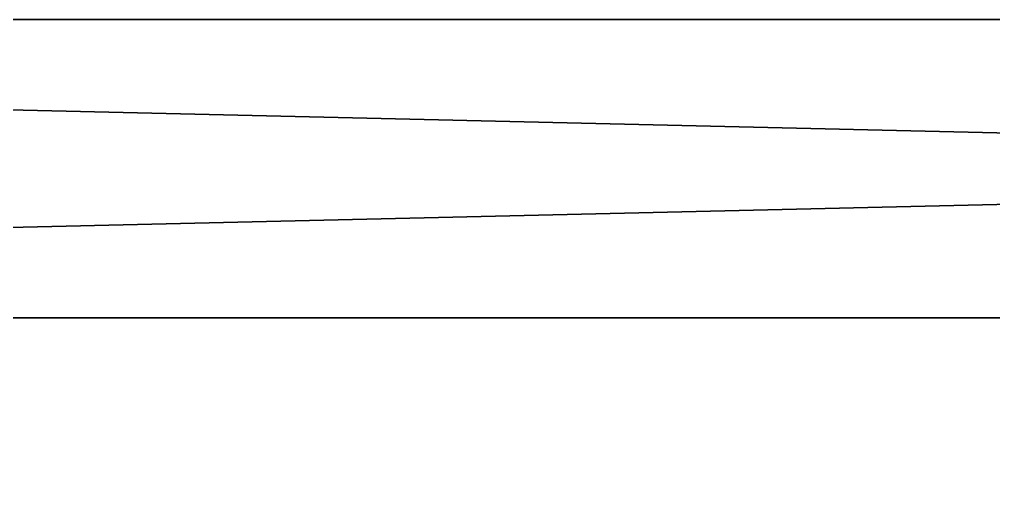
# Model space of a CAD drawing. Extents: x -15 to 425, y -15 to 425.
# Drawn here: x 120.57 to 153.25, y 403.98 to 420 of the extents above; entities that cross this region are included whole.
import ezdxf

# ---------------------------------------------------------------- set-up
doc = ezdxf.new("R2010")
doc.units = 0
doc.layers.get('0').update_dxf_attribs({"color": 13, "linetype": 'CONTINUOUS'})

# ---------------------------------------------------------------- blocks, each defined once
blk = doc.blocks.new('FOND')
for p, q in [((430, 430), (0, 430)), ((430, 430, 10), (0, 430, 10))]:
    blk.add_line(p, q)
mesh = blk.add_polyface()
corners = [(430, 430), (0, 0), (0, 430), (430, 0)]
mesh.append_faces([[corners[k] for k in face] for face in [(0, 1, 2), (1, 0, 3)]], dxfattribs={"vtx0": -1})
mesh = blk.add_polyface()
corners = [(0, 430, 10), (430, 430), (0, 430), (430, 430, 10)]
mesh.append_faces([[corners[k] for k in face] for face in [(0, 1, 2), (1, 0, 3)]], dxfattribs={"vtx0": -1})
mesh = blk.add_polyface()
corners = [(430, 0, 10), (0, 430, 10), (0, 0, 10), (430, 430, 10)]
mesh.append_faces([[corners[k] for k in face] for face in [(0, 1, 2), (1, 0, 3)]], dxfattribs={"vtx0": -1})
blk = doc.blocks.new('DROITE')
for p, q in [((430, 380), (0, 380)), ((430, 380, 10), (0, 380, 10)), ((0, 0), (430, 0)), ((0, 0, 10), (430, 0, 10))]:
    blk.add_line(p, q)
mesh = blk.add_polyface()
corners = [(430, 380), (0, 0), (0, 380), (430, 0)]
mesh.append_faces([[corners[k] for k in face] for face in [(0, 1, 2), (1, 0, 3)]], dxfattribs={"vtx0": -1})
mesh = blk.add_polyface()
corners = [(0, 380, 10), (430, 380), (0, 380), (430, 380, 10)]
mesh.append_faces([[corners[k] for k in face] for face in [(0, 1, 2), (1, 0, 3)]], dxfattribs={"vtx0": -1})
mesh = blk.add_polyface()
corners = [(430, 0, 10), (0, 380, 10), (0, 0, 10), (430, 380, 10)]
mesh.append_faces([[corners[k] for k in face] for face in [(0, 1, 2), (1, 0, 3)]], dxfattribs={"vtx0": -1})
mesh = blk.add_polyface()
corners = [(430, 0, 10), (0, 0), (430, 0), (0, 0, 10)]
mesh.append_faces([[corners[k] for k in face] for face in [(0, 1, 2), (1, 0, 3)]], dxfattribs={"vtx0": -1})

msp = doc.modelspace()

# ---------------------------------------------------------------- block references
at = {"color": 33}
msp.add_blockref('FOND', (-10, -10), dxfattribs=at)
at = {"color": 33, "extrusion": (0, -1, 2.22045e-16)}
msp.add_blockref('DROITE', (-10, 10, -420), dxfattribs=at)

doc.saveas('drawing.dxf')
